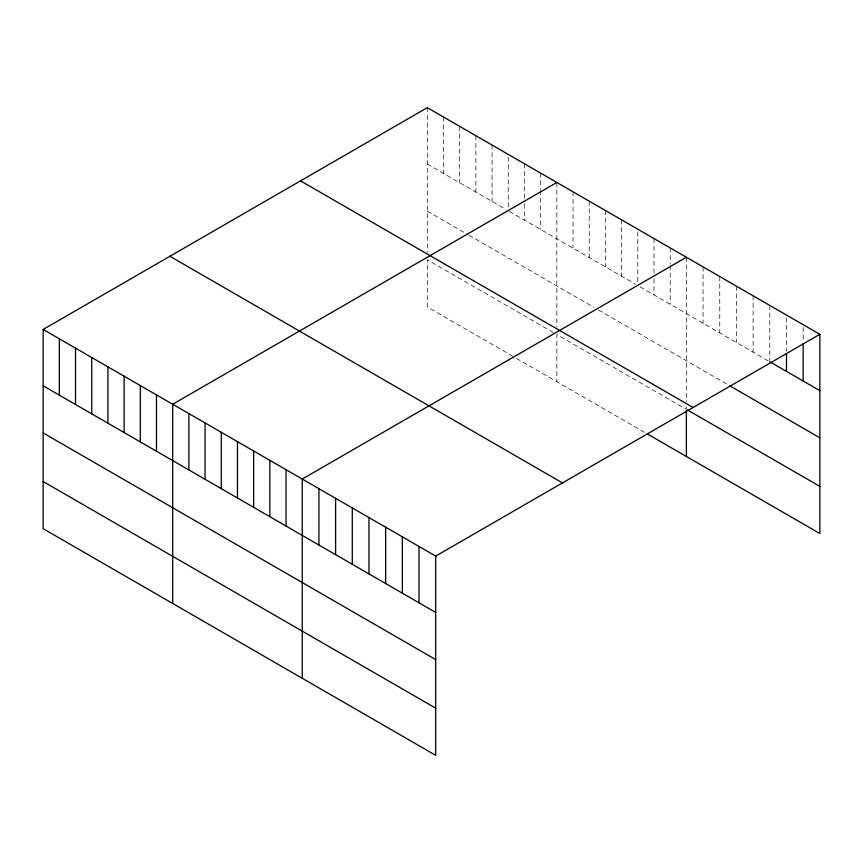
<?xml version="1.0" encoding="UTF-8"?>
<svg xmlns="http://www.w3.org/2000/svg" width="863" height="863" viewBox="0 0 863 863"><rect width="100%" height="100%" fill="white"/><g stroke="black" fill="none" stroke-linecap="round" stroke-linejoin="round"><path stroke-width="0.65" stroke-dasharray="4.32 3.24" d="M427.304 107.67L427.304 252.276M427.304 164.024L505.945 209.429M509.418 211.435L635.492 284.218M640.119 286.894L768.685 361.122M427.304 211.176L467.778 234.542M468.933 235.211L593.852 307.325M598.48 310L728.652 385.157M553.366 332.535L427.304 259.752L427.304 306.904L515.2 357.649M516.354 358.318L644.747 432.439M803.162 327.357L803.162 342.115M786.484 317.735L786.484 351.273M769.796 305.416L769.796 360.421M753.119 295.782L753.119 352.126M736.43 286.149L736.43 342.492M719.753 276.516L719.753 332.87M703.065 266.883L703.065 323.237M686.387 257.26L686.387 401.856M686.387 406.84L686.387 409.332L556.84 334.542L556.84 381.694M670.195 247.908L670.195 264.002M670.195 265.351L670.195 304.251M653.992 238.555L653.992 273.442M653.992 278.803L653.992 294.898M637.8 231.888L637.8 282.87M621.608 219.86L621.608 276.203M605.416 210.507L605.416 266.861M589.224 201.165L589.224 257.508M573.032 191.813L573.032 248.156M556.84 182.46L556.84 327.066M540.648 173.118L540.648 189.213M540.648 190.561L540.648 229.461M524.456 163.765L524.456 198.652M524.456 204.013L524.456 220.108M508.264 157.098L508.264 208.08M492.072 145.07L492.072 201.413M475.88 135.718L475.88 192.071M459.688 126.376L459.688 182.719M443.496 117.023L443.496 173.366"/><path stroke-width="1.29" d="M43.15 329.461L435.696 556.096L435.696 755.33L43.15 528.685L43.15 329.461L427.304 107.67L819.85 334.315L819.85 533.539L647.056 433.776M556.84 182.46L172.697 404.251L172.697 603.474M686.387 257.26L302.233 479.041L302.233 678.264M435.696 556.096L819.85 334.315M769.796 361.759L819.85 390.659M729.764 385.793L819.85 437.811M300.529 180.863L693.086 407.498M687.498 409.979L819.85 486.387M169.914 256.268L562.471 482.913M43.15 385.804L435.696 612.439M43.15 432.956L435.696 659.591M43.15 481.532L435.696 708.178M803.162 343.463L803.162 381.025M786.484 353.949L786.484 371.392M686.387 410.637L686.387 456.484M419.019 546.462L419.019 602.816M402.331 536.829L402.331 593.183M385.653 527.207L385.653 583.55M368.965 517.573L368.965 573.917M352.287 507.94L352.287 564.283M335.599 498.307L335.599 554.65M318.922 488.674L318.922 545.017M286.041 469.688L286.041 526.042M269.849 460.346L269.849 516.689M253.657 450.993L253.657 507.336M237.465 441.651L237.465 497.994M221.273 432.298L221.273 488.641M205.081 422.946L205.081 479.299M188.889 413.604L188.889 469.947M156.494 394.898L156.494 451.252M140.302 385.556L140.302 441.899M124.11 376.203L124.11 432.546M107.918 366.851L107.918 423.204M91.726 357.509L91.726 413.852M75.534 348.156L75.534 404.499M59.342 338.814L59.342 395.157"/></g></svg>
